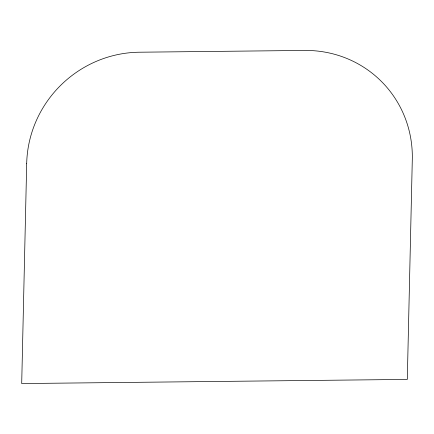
<?xml version="1.0" encoding="UTF-8"?>
<svg xmlns="http://www.w3.org/2000/svg" width="434" height="434" viewBox="0 0 434 434"><rect width="100%" height="100%" fill="white"/><g stroke="black" fill="none" stroke-linecap="round" stroke-linejoin="round"><path stroke-width="0.65" d="M26.696 163.455L21.7 383.558L407.304 379.419L412.3 159.311A111.956 108.272 -43.9 0 0 304.625 50.442L139.363 52.216A111.956 108.272 -43.9 0 0 26.696 163.455"/></g></svg>
